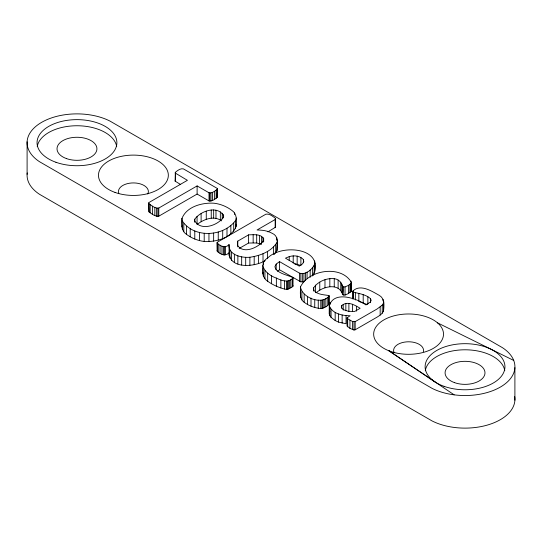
<?xml version="1.0" encoding="UTF-8"?>
<svg xmlns="http://www.w3.org/2000/svg" width="542" height="542" viewBox="0 0 542 542"><rect width="100%" height="100%" fill="white"/><g stroke="black" fill="none" stroke-linecap="round" stroke-linejoin="round"><path stroke-width="0.81" d="M237.721 241.143L237.647 245.492C243.588 254.381 257.829 247.653 263.256 241.122L263.663 238.575C260.587 233.656 253.548 234.767 248.595 234.862L237.721 241.143L237.721 246.847M329.299 305.878C333.709 290.2 357.056 298.398 365.938 304.943L370.308 302.057L371.209 300.349L370.437 298.588C365.674 294.414 359.224 293.649 353.33 292.104L352.869 291.542L353.093 290.824C360.62 283.784 371.826 291.244 379.061 295.255C384.393 298.059 384.203 304.211 383.702 309.407C383.702 313.161 379.983 315.261 377.218 317.056L355.166 329.787L353.994 330.044L349.949 328.344L347.029 326.02L347.029 317.876L350.132 315.722C342.517 315.756 332.395 313.757 329.299 305.878L329.299 314.021L329.868 315.708L331.06 317.375L335.18 320.539L338.499 322.104L346.04 323.73L346.04 315.586M329.299 314.021L329.38 304.191M383.445 311.318L383.702 301.264M351.311 291.345L351.419 282.477C341.433 264.611 308.445 269.78 300.464 286.942C300.627 292.158 299.035 298.764 304.157 302.246C308.249 305.417 313.181 307.334 318.256 308.242C322.307 309.34 326.562 306.975 329.184 304.096L329.184 295.946L328.818 295.519C323.642 294.658 317.639 294.746 313.933 290.39L313.622 287.849C318.005 281.4 326.548 277.917 334.245 278.663C341.758 279.638 343.974 287.463 342.415 293.954L343.221 295.011L345.044 295.065L348.404 293.547L351.311 291.345L351.419 282.477M274.137 254.557L277.023 250.472C276.752 244.456 279.435 236.231 272.077 233.27C267.531 230.662 262.206 230.045 257.05 229.984L275.167 219.524L275.607 219.015L275.35 218.29C272.721 216.285 269.415 213.453 265.905 214.178L217.579 242.078L217.085 242.579L217.267 251.359C220.479 254.306 225.465 256.881 229.049 252.728C229.794 269.57 255.004 266.833 265.214 260.688M277.023 250.472L277.396 239.984M423.37 351.785L423.546 350.708A14.973 8.645 0 0 0 408.126 341.792L406.249 341.9A14.959 8.638 0 0 0 393.804 349.082L393.627 350.166A14.973 8.645 0 0 0 393.98 352.32M314.909 263.283C313.012 269.008 305.776 275.37 299.455 273.141L279.503 261.617L276.196 264.103L274.875 266.691L275.844 269.354C280.492 274.103 287.355 275.024 293.08 277.585L292.992 278.06C288.425 283.195 281.583 280.62 276.359 278.073C267.748 275.322 256.17 264.95 268.053 257.68C282.199 243.548 325.932 247.979 312.978 275.404M262.782 265.458C262.355 271.135 262.077 277.89 267.667 281.244C272.714 284.875 278.48 287.416 284.462 289.049C287.612 290.194 290.634 288.053 292.992 286.21L293.08 285.729M194.537 220.56L194.815 219.171C200.587 210.811 217.891 205.025 223.697 215.926L223.426 217.315C217.64 225.648 200.371 231.488 194.537 220.56L194.537 222.186M262.782 273.608L263.087 272.314M181.97 218.46C186.577 206.509 202.261 202.471 214.015 203.216C220.458 203.961 226.61 206.488 231.8 210.364C237.301 213.812 236.461 220.614 236.265 226.177C231.61 238.101 215.98 242.186 204.205 241.454C197.762 240.702 191.604 238.182 186.421 234.3C180.953 230.824 181.78 224.029 181.97 218.46L182.336 229.178M181.97 226.61L182.336 225.33M235.526 228.731L235.526 220.58L236.265 218.026M341.711 305.641L341.297 307.009L341.968 308.418L343.736 309.78L348.316 311.277L354.543 311.521L360.132 308.296C354.895 305.099 347.192 300.505 341.711 305.641L341.711 308.086M175.1 172.952L187.41 180.317L149.084 202.444L148.657 202.965L148.969 211.841C151.76 213.866 155.134 216.834 158.786 216.19L197.112 194.063L209.016 200.94C212.03 201.61 214.889 199.246 217.118 197.491L217.322 188.697L216.922 188.23L183.406 168.88C180.418 168.169 177.552 170.567 175.337 172.309L175.1 181.103L180.405 184.422M217.118 197.491L217.322 188.697M175.1 181.103L175.337 180.452M329.38 312.334L329.888 311.223M217.085 242.579L217.267 243.209C220.479 246.156 225.465 248.731 229.049 244.577C228.175 255.065 241.746 258.012 249.882 257.247C260.079 255.79 271.535 251.535 277.023 242.321M329.184 295.946C321.46 305.471 302.063 297.619 300.464 286.942M347.029 317.876L347.673 318.73L352.415 321.467L355.166 321.636L377.218 308.913L382.252 305.071L383.445 303.174M182.336 221.028C194.002 238.446 223.446 236.82 235.526 220.58M342.415 285.803L343.221 286.867L345.044 286.921L348.404 285.404L351.311 283.195M267.917 231.854L275.607 227.159L275.607 219.015M217.085 250.722L217.579 250.221M148.657 202.965L148.969 203.697C151.76 205.723 155.134 208.69 158.786 208.047L197.112 185.92L209.016 192.789C212.03 193.46 214.889 191.096 217.118 189.341M277.518 271.257L279.503 269.767L279.503 261.617M316.189 292.809C322.951 286.42 338.689 282.68 342.415 293.954M221.61 220.885C213.954 215.201 203.731 219.246 197.058 224.523L197.058 216.373M239.171 248.453L248.595 243.012L256.698 242.979L260.77 244.117M289.238 256.61L285.458 258.182L299.272 266.156L302.416 263.954L303.832 261.725L303.371 259.53C299.814 255.682 294.042 255.18 289.238 256.61L289.238 260.682M279.503 269.767L300.837 281.854L303.933 281.752L303.933 273.602M294.787 264.083L297.158 264.218L300.891 265.607L300.891 257.457M359.57 301.725L367.185 304.516M437.475 322.808L513.721 360.444M435.091 381.968L388.96 350.816L454.149 394.84A49.891 28.807 0 0 0 507.976 381.392A49.891 28.807 0 0 0 502.454 347.679L109.958 121.076A49.891 28.807 0 0 0 41.687 122.316A49.891 28.807 0 0 0 39.546 161.733L432.042 388.336A49.891 28.801 0 0 0 454.149 394.84M328.818 303.669L329.184 304.096M216.922 196.373L217.322 196.841M351.419 290.62L350.999 289.272L350.999 281.129M236 224.259L236.265 226.177M314.909 271.434L314.692 260.946M514.9 367.632L514.9 400.226M383.058 299.32L383.058 300.945M382.252 305.071L382.252 313.215M380.166 306.975L380.166 315.119M370.437 298.588L370.437 302.66M367.849 296.67L367.849 304.001M363.194 294.577L363.194 302.727M358.845 293.378L358.845 301.528M356.602 306.257L356.602 311.149M355.369 292.687L355.369 300.024M355.166 321.636L355.166 329.787M353.994 321.894L353.994 330.044M353.33 292.104L353.33 298.622M353.093 290.824L353.093 298.967M352.869 291.542L352.869 298.879M352.449 304.245L352.449 311.575M352.415 321.467L352.415 329.617M350.85 283.757L350.85 291.908M349.915 284.469L349.915 292.612M349.949 320.2L349.949 328.344M348.885 303.33L348.885 311.474M348.404 285.404L348.404 293.547M347.673 318.73L347.673 326.88M345.837 303.412L345.837 310.749M345.044 286.921L345.044 295.065M343.221 286.867L343.221 295.011M343.221 304.387L343.221 310.092M342.137 315.01L342.137 323.154M341.9 284.191L341.9 292.341M340.762 282.219L340.762 290.363M338.499 313.953L338.499 322.104M338.12 280.099L338.12 288.242M335.18 312.388L335.18 320.539M334.245 278.663L334.245 286.813M331.06 309.225L331.06 317.375M330.139 302.524L330.139 304.15M329.827 278.513L329.827 286.664M329.868 307.565L329.868 315.708M328.818 295.519L328.858 304.685M327.788 297.389L327.788 305.539M325.877 298.574L325.877 306.725M324.976 279.665L324.976 287.816M324.224 299.469L324.224 307.612M322.991 300.011L322.991 308.154M322.056 300.295L322.056 308.445M320.789 300.37L320.789 308.52M319.78 282.111L319.78 290.261M318.256 300.092L318.256 308.242M315.586 285.085L315.586 292.416M314.746 299.32L314.746 307.47M314.191 265.58L314.191 273.724M313.622 287.849L313.622 291.108M312.578 267.816L312.578 275.959M311.013 298.059L311.013 306.203M310.166 269.963L310.166 277.301M307.429 296.325L307.429 304.475M307.063 272.016L307.063 278.534M305.593 272.863L305.593 280.194M304.157 294.096L304.157 302.246M303.371 259.53L303.371 262.789M302.341 273.873L302.341 282.016M301.901 291.779L301.901 299.922M300.837 273.703L300.837 281.854M300.668 289.387L300.668 297.531M299.455 273.141L299.455 281.284M297.158 256.068L297.158 264.218M293.208 255.844L293.208 263.182M293.08 277.585L292.992 286.21M292.253 278.717L292.253 286.867M290.783 279.631L290.783 287.775M289.367 280.404L289.367 288.554M288.283 280.905L288.283 289.049M287.382 281.169L287.382 289.313M286.467 281.251L286.467 289.401M284.462 280.905L284.462 289.049M280.878 279.835L280.878 287.978M276.799 237.674L276.799 240.12M276.359 278.073L276.359 286.217M276.196 264.103L276.196 269.801M275.736 244.659L275.736 252.809M275.167 219.524L275.167 227.674M273.602 246.989L273.602 254.32M271.488 275.621L271.488 283.771M267.667 273.093L267.667 281.244M267.409 251.413L267.409 258.744M264.93 270.56L264.93 278.71M263.663 238.575L263.663 241.834M263.392 262.884L263.392 264.51M263.304 268.019L263.304 276.163M262.945 237.382L262.945 242.274M263.019 253.67L263.019 261.82M261.461 236.265L261.461 244.408M259.401 235.37L259.401 243.521M258.595 255.404L258.595 263.548M256.698 234.828L256.698 242.979M254.191 256.596L254.191 264.74M253.155 234.652L253.155 242.796M249.882 257.247L249.882 265.397M248.595 234.862L248.595 243.012M245.695 257.348L245.695 265.492M241.671 256.874L241.671 265.024M237.87 255.831L237.87 263.974M234.429 212.918L234.429 214.544M234.374 254.191L234.374 262.342M233.71 223.128L233.71 231.278M231.603 252.226L231.603 260.377M230.858 225.668L230.858 233.819M229.876 250.065L229.876 258.216M229.049 244.577L229.063 255.709M226.99 228.202L226.99 236.346M225.479 246.637L225.479 254.787M224.598 246.915L224.598 255.058M223.48 246.8L223.48 254.943M223.331 214.551L223.331 217.809M222.708 230.357L222.708 238.5M222.24 213.189L222.24 218.893M221.99 246.237L221.99 254.381M220.337 211.841L220.337 219.991M220.045 245.194L220.045 253.344M218.243 231.976L218.243 240.126M218.223 244.063L218.223 252.206M217.267 243.209L217.267 251.359M216.163 190.215L216.163 198.358M215.98 210.201L215.98 218.345M214.381 191.346L214.381 199.497M213.65 209.923L213.65 218.074M213.643 233.033L213.643 241.183M212.471 192.342L212.471 200.493M211.245 210.011L211.245 218.155M210.987 192.884L210.987 201.035M209.842 193.013L209.842 201.163M209.016 192.789L209.016 200.94M208.948 233.487L208.948 241.63M206.265 211.163L206.265 219.314M204.205 233.304L204.205 241.454M201.116 213.562L201.116 221.712M199.463 232.464L199.463 240.614M197.112 185.92L197.112 194.063M194.815 219.171L194.815 221.617M194.781 230.939L194.781 239.083M190.201 228.69L190.201 236.834M186.421 226.156L186.421 234.3M183.806 223.595L183.806 231.746M175.506 173.44L175.506 181.59M158.786 208.047L158.786 216.19M157.885 208.291L157.885 216.434M156.618 208.108L156.618 216.258M154.836 207.417L154.836 215.567M152.39 206.136L152.39 214.286M150.168 204.727L150.168 212.87M148.969 203.697L148.969 211.841M27.1 141.774L27.1 174.368M514.704 396.608A49.891 28.807 0 0 1 487.685 424.982A49.891 28.807 0 0 1 432.042 420.924L39.546 194.321A49.891 28.807 0 0 1 27.242 172.918M118.806 193.453A14.966 8.638 0 0 1 133.881 182.925A14.966 8.638 0 0 1 147.783 193.975M37.229 146.625A39.912 23.042 0 0 1 76.964 125.751A39.912 23.042 0 0 1 116.706 146.625M425.294 370.674A39.912 23.042 0 0 1 465.036 349.793A39.912 23.042 0 0 1 504.771 370.674M55.934 162.268A39.912 23.042 0 0 0 116.862 143.406A39.912 23.042 0 0 0 58.109 122.37A39.912 23.042 0 0 0 55.934 162.268M115.012 192.41A34.925 20.162 0 0 0 168.318 175.906A34.925 20.162 0 0 0 116.909 157.498A34.925 20.162 0 0 0 115.012 192.41M390.186 351.277A34.925 20.162 0 0 0 443.492 334.773A34.925 20.162 0 0 0 392.083 316.372A34.925 20.162 0 0 0 390.186 351.277M444 386.317A39.912 23.042 0 0 0 504.927 367.456A39.912 23.042 0 0 0 446.174 346.419A39.912 23.042 0 0 0 444 386.317M66.449 158.582A19.959 11.524 0 0 0 96.916 149.152A19.959 11.524 0 0 0 67.533 138.637A19.959 11.524 0 0 0 66.449 158.582M454.514 382.632A19.959 11.524 0 0 0 484.982 373.201A19.959 11.524 0 0 0 455.605 362.686A19.959 11.524 0 0 0 454.514 382.632"/></g></svg>
